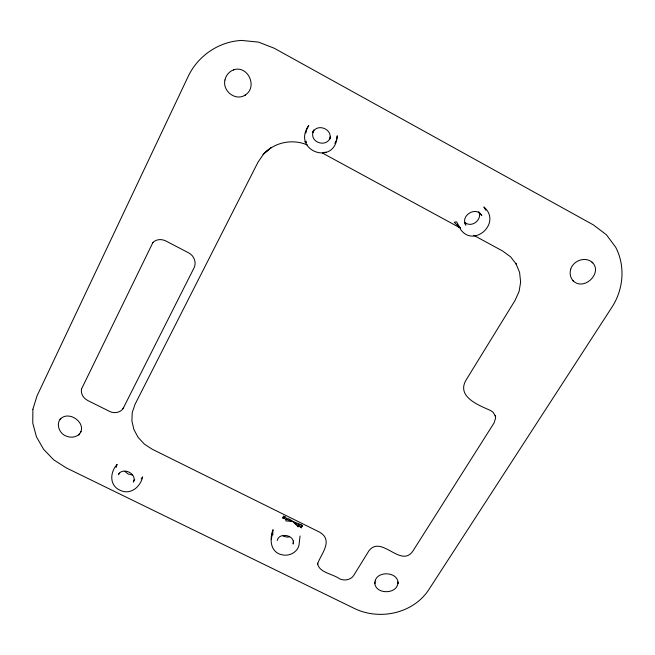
<?xml version="1.0" encoding="UTF-8"?>
<svg xmlns="http://www.w3.org/2000/svg" width="655" height="655" viewBox="0 0 655 655"><rect width="100%" height="100%" fill="white"/><g stroke="black" fill="none" stroke-linecap="round" stroke-linejoin="round"><path stroke-width="0.98" d="M273.045 529.641C269.41 539.073 270.114 552.427 282.149 554.818C289.101 556.455 297.157 552.525 298.975 545.353L300.047 535.986M299.065 524.68L298.893 525.728A2.104 0.761 -35.9 0 0 298.058 526.939C296.568 524.761 287.954 515.886 285.94 519.317L285.867 520.905L292.932 521.527L298.942 523.861L299.065 524.68L300.129 524.802L299.04 524.229L300.735 524.483L302.504 525.588L301.185 525.302L302.389 525.99L301.144 525.515L302.209 526.448L300.891 526.366L301.497 527.897L292.932 521.527L282.657 517.99L284.155 518.064L282.903 517.491L284.475 517.507L283.124 517L284.581 517.311L283.312 516.541L284.778 516.967L283.435 516.148L285.318 516.844L286.562 518.49M293.481 541.022L293.121 544.043C295.651 535.094 278.924 531.819 277.253 540.498M271.391 539.188L272.808 530.132L272.816 535.029M336.547 139.785L337.251 135.765C335.483 167 291.017 150.666 308.767 125.465L306.843 129.06L305.869 133.039M80.409 432.636C86.173 422.369 68.316 409.891 60.039 419.413L60.825 418.389M116.066 467.506L117.139 464.346C110.032 471.993 109.09 485.273 119.799 490.128C130.157 495.508 140.407 487.148 142.626 476.873L141.153 478.903M334.869 143.494L336.121 140.719M134.66 479.386L133.325 482.072C137.845 473.794 122.305 466.368 118.399 474.752L119.349 472.984M60.293 419.184C56.093 424.129 59.122 433.111 65.566 435.829C69.618 437.638 73.507 437.745 77.446 435.608C77.437 435.772 81.171 432.177 78.78 435.002L81.138 431.579M265.946 151.944L271.457 147.301L263.744 153.827L258.021 162.145L134.987 404.422L132.228 412.568L131.901 421.018L133.923 429.582L138.131 437.384L144.387 444.115L152.165 449.207L319.607 532.163C334.377 540.678 319.959 555.096 317.478 564.454L317.577 563.095C318.486 572.617 332.634 573.731 339.683 578.856C344.505 581.247 351.186 579.683 353.716 575.417L368.863 550.912C381.316 534.414 400.516 568.024 412.617 551.502L494.009 423.04L495.573 418.136L495.254 415.516L495.647 416.555L493.027 412.2L490.775 410.611C479.747 405.592 456.527 397.225 465.762 380.563L515.084 300.375L519.087 291.475L520.643 282.084L519.579 272.423L516.009 263.744L516.484 264.391L510.581 256.825L502.762 251.086L473.704 235.284M263.744 153.827L263.13 154.547C273.995 142.34 292.384 138.442 307.334 144.984M306.401 141.177L305.459 141.521L306.253 142.446L304.902 141.742L306.016 142.544M132.236 474.981L128.143 474.015L124.909 471.387M289.346 536.854L287.25 537.133L283.116 536.208M324.045 152.296L326.01 152.59L325.863 152.001M322.407 153.033L460.449 228.079M458.238 226.425L459.867 227.465L454.234 222.332A2.35 0.45 -18.5 0 1 456.674 221.971L459.278 226.695M464.927 222.422C471.715 228.456 482.858 219.228 478.682 211.671M459.933 227.621L457.264 225.222L460.228 227.694M460.064 228.628C473.188 249.08 502.483 222.782 483.857 206.98L485.838 210.263M480.099 213.333L481.81 215.683C476.152 205.465 459.859 215.872 465.91 225.148L464.919 223.502M32.897 409.228L32.75 423.048L36.443 436.811L43.59 449.289L53.718 459.851L66.155 467.834L354.617 608.577C379.589 620.58 412.707 613.637 428.468 590.188L612.409 306.474C623.544 288.798 625.427 265.865 615.659 247.172L606.374 234.719L593.266 224.845L274.216 48.233L258.488 42.1L241.498 40.422C218.95 41.617 198.44 55.511 188.517 75.718L36.999 395.923L32.897 409.228M81.433 389.176C80.794 394.146 83.357 398.142 87.729 400.516L109.688 411.446C114.584 414.042 121.576 412.224 123.664 407.615L123.042 408.614L194.036 267.887C196.729 262.851 194.134 255.63 188.755 252.92L165.723 240.893C161.114 238.666 155.816 239.231 152.378 243.005L152.951 242.424L81.433 389.176M224.943 79.984C222.217 91.078 235.685 101.615 245.453 94.926L245.126 95.09C258.078 87.197 247.991 64.853 233.483 69.848L233.851 69.758C229.299 71.297 225.926 75.309 224.943 79.984M312.984 132.204C309.872 143.453 328.327 147.964 330.497 136.387L329.866 139.106C332.789 129.002 317.192 122.845 312.697 132.506L313.802 129.96L312.984 132.204M375.135 581.018L374.791 583.687L374.742 582.279C374.57 595.002 398.404 594.74 397.937 581.967L398.052 583.376C398.396 571.709 377.55 570.48 375.135 581.018M570.693 269.221C569.449 273.708 570.276 277.81 573.51 281.2L572.879 280.504C583.695 291.999 603.484 272.57 592.079 262.197L592.767 262.843C586.11 256.072 573.452 260.141 570.693 269.221M296.641 524.508L295.397 523.542L296.641 524.508"/></g></svg>
